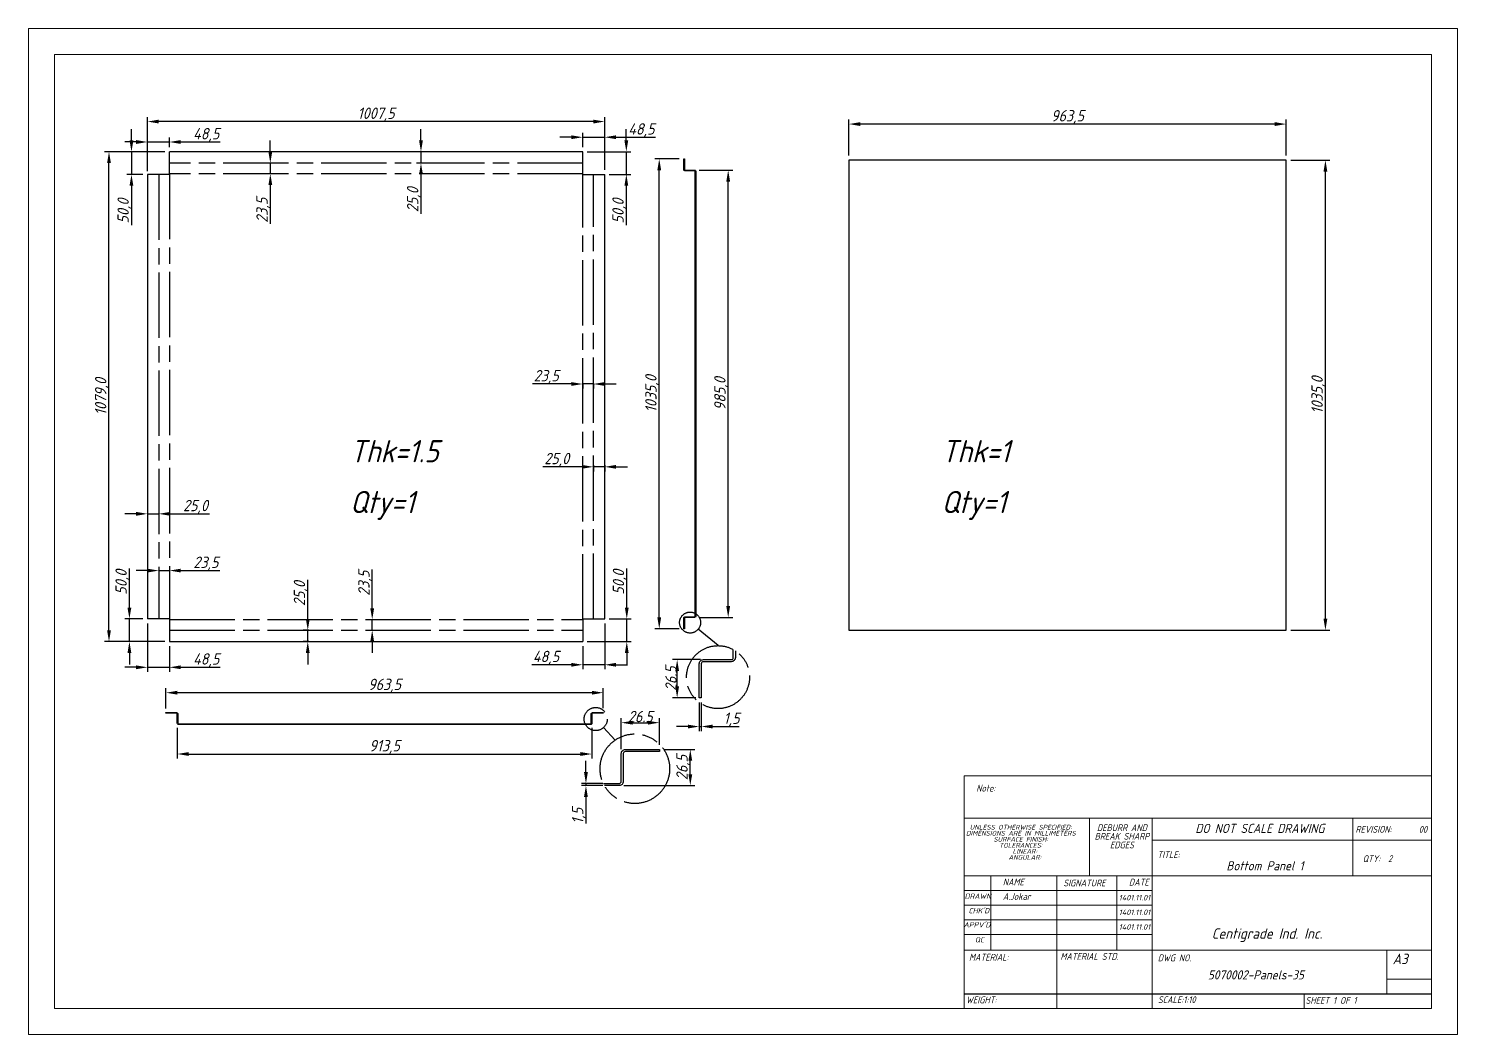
# Model space of a CAD drawing. Header units: inches. Extents: x 18597 to 101525, y -10106 to 51.
# Drawn here: x 74786 to 77934, y -5755 to -3539 of the extents above; entities that cross this region are included whole.
import ezdxf

# ---------------------------------------------------------------- set-up
doc = ezdxf.new("R2010")
doc.units = ezdxf.units.IN
doc.header["$LTSCALE"] = 6
doc.header["$MEASUREMENT"] = 0
doc.linetypes.add('ACAD_ISO08W100', pattern=[36, 24, -3, 6, -3])
doc.linetypes.add('SLD-Solid', pattern=[0])
doc.styles.add('GENISO', font='geniso.shx', dxfattribs={"oblique": 15})
doc.dimstyles.new('Scale', dxfattribs={"dimscale": 10, "dimtxt": 2.5, "dimasz": 2.5, "dimexe": 1, "dimexo": 1, "dimgap": 0.1, "dimtad": 1, "dimdec": 1, "dimzin": 0, "dimtxsty": 'GENISO', "dimcen": 2.5, "dimclrd": 1, "dimclre": 1, "dimclrt": 256, "dimadec": 0, "dimazin": 0, "dimtfac": 1, "dimtdec": 1, "dimtmove": 0, "dimatfit": 3, "dimfxl": 1, "dimtzin": 0, "dimlwd": -1, "dimlwe": -1, "dimarcsym": 0})
doc.dimstyles.new('Scale 3', dxfattribs={"dimscale": 10, "dimtxt": 2.5, "dimasz": 2.5, "dimexe": 1, "dimexo": 1, "dimgap": 0.1, "dimtad": 1, "dimdec": 1, "dimlfac": 0.333333, "dimzin": 0, "dimtxsty": 'GENISO', "dimcen": 2.5, "dimclrd": 1, "dimclre": 1, "dimclrt": 256, "dimadec": 0, "dimazin": 0, "dimtfac": 1, "dimtdec": 1, "dimtmove": 0, "dimatfit": 3, "dimfxl": 1, "dimtzin": 0, "dimlwd": -1, "dimlwe": -1, "dimarcsym": 0})

# ---------------------------------------------------------------- blocks, each defined once
blk = doc.blocks.new('*D639')
at = {"color": 1, "transparency": 16777216}
for p, q in [((75086.3, -3810.5), (74953, -3810.5)), ((74963, -4864.5), (74963, -3835.5)), ((75086.3, -4889.5), (74953, -4889.5))]:
    blk.add_line(p, q, dxfattribs=at)
for points in [[(74958.8, -3835.5), (74967.2, -3835.5), (74963, -3810.5)], [(74958.8, -4864.5), (74967.2, -4864.5), (74963, -4889.5)]]:
    blk.add_solid(points, dxfattribs=at)
at = {"layer": 'Defpoints', "color": 0, "transparency": 16777216}
for p in [(74963, -3810.5), (75096.3, -3810.5), (75096.3, -4889.5)]:
    blk.add_point(p, dxfattribs=at)
at = {"transparency": 16777216, "insert": (74947.6, -4350), "char_height": 25, "attachment_point": 5, "rotation": 90, "style": 'GENISO'}
blk.add_mtext('1079,0', dxfattribs=at)
blk = doc.blocks.new('*D640')
at = {"color": 1, "transparency": 16777216}
for p, q in [((75047.8, -3850.5), (75047.8, -3734)), ((76030.3, -3744), (75072.8, -3744)), ((76055.3, -3850.5), (76055.3, -3734))]:
    blk.add_line(p, q, dxfattribs=at)
for points in [[(75072.8, -3739.8), (75072.8, -3748.2), (75047.8, -3744)], [(76030.3, -3739.8), (76030.3, -3748.2), (76055.3, -3744)]]:
    blk.add_solid(points, dxfattribs=at)
at = {"layer": 'Defpoints', "color": 0, "transparency": 16777216}
for p in [(75047.8, -3744), (75047.8, -3860.5), (76055.3, -3860.5)]:
    blk.add_point(p, dxfattribs=at)
at = {"transparency": 16777216, "insert": (75551.6, -3728.6), "char_height": 25, "attachment_point": 5, "style": 'GENISO'}
blk.add_mtext('1007,5', dxfattribs=at)
blk = doc.blocks.new('*D641')
at = {"color": 1, "transparency": 16777216}
for p, q in [((75981.8, -4322), (75896.3, -4322)), ((76006.8, -4321.5), (76006.8, -4332)), ((76030.3, -4322), (76006.8, -4322)), ((76030.3, -4321.5), (76030.3, -4332)), ((76055.3, -4322), (76080.3, -4322))]:
    blk.add_line(p, q, dxfattribs=at)
for points in [[(75981.8, -4317.8), (75981.8, -4326.2), (76006.8, -4322)], [(76055.3, -4317.8), (76055.3, -4326.2), (76030.3, -4322)]]:
    blk.add_solid(points, dxfattribs=at)
at = {"layer": 'Defpoints', "color": 0, "transparency": 16777216}
for p in [(76006.8, -4311.5), (76030.3, -4311.5), (76006.8, -4322)]:
    blk.add_point(p, dxfattribs=at)
at = {"transparency": 16777216, "insert": (75926.6, -4306.6), "char_height": 25, "attachment_point": 5, "style": 'GENISO'}
blk.add_mtext('23,5', dxfattribs=at)
blk = doc.blocks.new('*D642')
at = {"color": 1, "transparency": 16777216}
for p, q in [((76030.3, -4500.5), (76030.3, -4514.5)), ((76055.3, -4500.5), (76055.3, -4514.5)), ((76005.3, -4504.5), (75918.9, -4504.5)), ((76055.3, -4504.5), (76030.3, -4504.5)), ((76080.3, -4504.5), (76105.3, -4504.5))]:
    blk.add_line(p, q, dxfattribs=at)
for points in [[(76005.3, -4500.3), (76005.3, -4508.7), (76030.3, -4504.5)], [(76080.3, -4500.3), (76080.3, -4508.7), (76055.3, -4504.5)]]:
    blk.add_solid(points, dxfattribs=at)
at = {"layer": 'Defpoints', "color": 0, "transparency": 16777216}
for p in [(76030.3, -4490.5), (76055.3, -4490.5), (76030.3, -4504.5)]:
    blk.add_point(p, dxfattribs=at)
at = {"transparency": 16777216, "insert": (75949.6, -4489.1), "char_height": 25, "attachment_point": 5, "style": 'GENISO'}
blk.add_mtext('25,0', dxfattribs=at)
blk = doc.blocks.new('*D643')
at = {"color": 1, "transparency": 16777216}
for p, q in [((75543, -4816), (75543, -4730.5)), ((75543, -4864.5), (75543, -4841)), ((75544, -4841), (75553, -4841)), ((75544, -4864.5), (75553, -4864.5)), ((75543, -4889.5), (75543, -4914.5))]:
    blk.add_line(p, q, dxfattribs=at)
for points in [[(75538.8, -4816), (75547.2, -4816), (75543, -4841)], [(75538.8, -4889.5), (75547.2, -4889.5), (75543, -4864.5)]]:
    blk.add_solid(points, dxfattribs=at)
at = {"layer": 'Defpoints', "color": 0, "transparency": 16777216}
for p in [(75534, -4841), (75543, -4841), (75534, -4864.5)]:
    blk.add_point(p, dxfattribs=at)
at = {"transparency": 16777216, "insert": (75527.6, -4760.8), "char_height": 25, "attachment_point": 5, "rotation": 90, "style": 'GENISO'}
blk.add_mtext('23,5', dxfattribs=at)
blk = doc.blocks.new('*D644')
at = {"color": 1, "transparency": 16777216}
for p, q in [((75401, -4839.5), (75401, -4753.1)), ((75403.5, -4864.5), (75391, -4864.5)), ((75401, -4889.5), (75401, -4864.5)), ((75403.5, -4889.5), (75391, -4889.5)), ((75401, -4914.5), (75401, -4939.5))]:
    blk.add_line(p, q, dxfattribs=at)
for points in [[(75396.8, -4839.5), (75405.2, -4839.5), (75401, -4864.5)], [(75396.8, -4914.5), (75405.2, -4914.5), (75401, -4889.5)]]:
    blk.add_solid(points, dxfattribs=at)
at = {"layer": 'Defpoints', "color": 0, "transparency": 16777216}
for p in [(75401, -4864.5), (75413.5, -4864.5), (75413.5, -4889.5)]:
    blk.add_point(p, dxfattribs=at)
at = {"transparency": 16777216, "insert": (75385.6, -4783.8), "char_height": 25, "attachment_point": 5, "rotation": 90, "style": 'GENISO'}
blk.add_mtext('25,0', dxfattribs=at)
blk = doc.blocks.new('*D645')
at = {"color": 1, "transparency": 16777216}
for p, q in [((75047.8, -4733), (75022.8, -4733)), ((75072.8, -4733), (75096.3, -4733)), ((75072.8, -4733.5), (75072.8, -4743)), ((75096.3, -4733.5), (75096.3, -4743)), ((75121.3, -4733), (75206.9, -4733))]:
    blk.add_line(p, q, dxfattribs=at)
for points in [[(75047.8, -4728.8), (75047.8, -4737.2), (75072.8, -4733)], [(75121.3, -4728.8), (75121.3, -4737.2), (75096.3, -4733)]]:
    blk.add_solid(points, dxfattribs=at)
at = {"layer": 'Defpoints', "color": 0, "transparency": 16777216}
for p in [(75072.8, -4723.5), (75096.3, -4723.5), (75096.3, -4733)]:
    blk.add_point(p, dxfattribs=at)
at = {"transparency": 16777216, "insert": (75176.6, -4717.6), "char_height": 25, "attachment_point": 5, "style": 'GENISO'}
blk.add_mtext('23,5', dxfattribs=at)
blk = doc.blocks.new('*D646')
at = {"color": 1, "transparency": 16777216}
for p, q in [((75022.8, -4608), (74997.8, -4608)), ((75047.8, -4608), (75072.8, -4608)), ((75047.8, -4609.5), (75047.8, -4618)), ((75072.8, -4609.5), (75072.8, -4618)), ((75097.8, -4608), (75184.3, -4608))]:
    blk.add_line(p, q, dxfattribs=at)
for points in [[(75022.8, -4603.8), (75022.8, -4612.2), (75047.8, -4608)], [(75097.8, -4603.8), (75097.8, -4612.2), (75072.8, -4608)]]:
    blk.add_solid(points, dxfattribs=at)
at = {"layer": 'Defpoints', "color": 0, "transparency": 16777216}
for p in [(75047.8, -4599.5), (75072.8, -4599.5), (75072.8, -4608)]:
    blk.add_point(p, dxfattribs=at)
at = {"transparency": 16777216, "insert": (75153.6, -4592.6), "char_height": 25, "attachment_point": 5, "style": 'GENISO'}
blk.add_mtext('25,0', dxfattribs=at)
blk = doc.blocks.new('*D647')
at = {"color": 1, "transparency": 16777216}
for p, q in [((75318.5, -3810.5), (75318.5, -3785.5)), ((75324.5, -3835.5), (75308.5, -3835.5)), ((75318.5, -3835.5), (75318.5, -3859)), ((75324.5, -3859), (75308.5, -3859)), ((75318.5, -3884), (75318.5, -3969.6))]:
    blk.add_line(p, q, dxfattribs=at)
for points in [[(75314.3, -3810.5), (75322.7, -3810.5), (75318.5, -3835.5)], [(75314.3, -3884), (75322.7, -3884), (75318.5, -3859)]]:
    blk.add_solid(points, dxfattribs=at)
at = {"layer": 'Defpoints', "color": 0, "transparency": 16777216}
for p in [(75334.5, -3835.5), (75318.5, -3859), (75334.5, -3859)]:
    blk.add_point(p, dxfattribs=at)
at = {"transparency": 16777216, "insert": (75303.1, -3939.3), "char_height": 25, "attachment_point": 5, "rotation": 90, "style": 'GENISO'}
blk.add_mtext('23,5', dxfattribs=at)
blk = doc.blocks.new('*D648')
at = {"color": 1, "transparency": 16777216}
for p, q in [((75650.5, -3785.5), (75650.5, -3760.5)), ((75654, -3810.5), (75640.5, -3810.5)), ((75654, -3835.5), (75640.5, -3835.5)), ((75650.5, -3810.5), (75650.5, -3835.5)), ((75650.5, -3860.5), (75650.5, -3947))]:
    blk.add_line(p, q, dxfattribs=at)
for points in [[(75646.3, -3785.5), (75654.7, -3785.5), (75650.5, -3810.5)], [(75646.3, -3860.5), (75654.7, -3860.5), (75650.5, -3835.5)]]:
    blk.add_solid(points, dxfattribs=at)
at = {"layer": 'Defpoints', "color": 0, "transparency": 16777216}
for p in [(75650.5, -3835.5), (75664, -3810.5), (75664, -3835.5)]:
    blk.add_point(p, dxfattribs=at)
at = {"transparency": 16777216, "insert": (75635.1, -3916.3), "char_height": 25, "attachment_point": 5, "rotation": 90, "style": 'GENISO'}
blk.add_mtext('25,0', dxfattribs=at)
blk = doc.blocks.new('*D649')
at = {"color": 1, "transparency": 16777216}
for p, q in [((76006.8, -3800.5), (76006.8, -3768.5)), ((76055.3, -3850.5), (76055.3, -3768.5)), ((75981.8, -3778.5), (75956.8, -3778.5)), ((76006.8, -3778.5), (76055.3, -3778.5)), ((76080.3, -3778.5), (76167, -3778.5))]:
    blk.add_line(p, q, dxfattribs=at)
for points in [[(75981.8, -3774.3), (75981.8, -3782.7), (76006.8, -3778.5)], [(76080.3, -3774.3), (76080.3, -3782.7), (76055.3, -3778.5)]]:
    blk.add_solid(points, dxfattribs=at)
at = {"layer": 'Defpoints', "color": 0, "transparency": 16777216}
for p in [(76055.3, -3778.5), (76006.8, -3810.5), (76055.3, -3860.5)]:
    blk.add_point(p, dxfattribs=at)
at = {"transparency": 16777216, "insert": (76136.2, -3763.1), "char_height": 25, "attachment_point": 5, "style": 'GENISO'}
blk.add_mtext('48,5', dxfattribs=at)
blk = doc.blocks.new('*D650')
at = {"color": 1, "transparency": 16777216}
for p, q in [((76103, -3785.5), (76103, -3760.5)), ((76016.8, -3810.5), (76113, -3810.5)), ((76103, -3810.5), (76103, -3860.5)), ((76065.3, -3860.5), (76113, -3860.5)), ((76103, -3885.5), (76103, -3972))]:
    blk.add_line(p, q, dxfattribs=at)
for points in [[(76098.8, -3785.5), (76107.2, -3785.5), (76103, -3810.5)], [(76098.8, -3885.5), (76107.2, -3885.5), (76103, -3860.5)]]:
    blk.add_solid(points, dxfattribs=at)
at = {"layer": 'Defpoints', "color": 0, "transparency": 16777216}
for p in [(76006.8, -3810.5), (76055.3, -3860.5), (76103, -3860.5)]:
    blk.add_point(p, dxfattribs=at)
at = {"transparency": 16777216, "insert": (76087.6, -3941.3), "char_height": 25, "attachment_point": 5, "rotation": 90, "style": 'GENISO'}
blk.add_mtext('50,0', dxfattribs=at)
blk = doc.blocks.new('*D651')
at = {"color": 1, "transparency": 16777216}
for p, q in [((76055.3, -4849.5), (76055.3, -4950.5)), ((76006.8, -4899.5), (76006.8, -4950.5)), ((75981.8, -4940.5), (75895.1, -4940.5)), ((76055.3, -4940.5), (76006.8, -4940.5)), ((76080.3, -4940.5), (76105.3, -4940.5))]:
    blk.add_line(p, q, dxfattribs=at)
for points in [[(75981.8, -4936.3), (75981.8, -4944.7), (76006.8, -4940.5)], [(76080.3, -4936.3), (76080.3, -4944.7), (76055.3, -4940.5)]]:
    blk.add_solid(points, dxfattribs=at)
at = {"layer": 'Defpoints', "color": 0, "transparency": 16777216}
for p in [(76055.3, -4839.5), (76006.8, -4889.5), (76006.8, -4940.5)]:
    blk.add_point(p, dxfattribs=at)
at = {"transparency": 16777216, "insert": (75926, -4925.1), "char_height": 25, "attachment_point": 5, "style": 'GENISO'}
blk.add_mtext('48,5', dxfattribs=at)
blk = doc.blocks.new('*D652')
at = {"color": 1, "transparency": 16777216}
for p, q in [((76104, -4814.5), (76104, -4728.1)), ((76065.3, -4839.5), (76114, -4839.5)), ((76104, -4889.5), (76104, -4839.5)), ((76016.8, -4889.5), (76114, -4889.5)), ((76104, -4914.5), (76104, -4939.5))]:
    blk.add_line(p, q, dxfattribs=at)
for points in [[(76099.8, -4814.5), (76108.2, -4814.5), (76104, -4839.5)], [(76099.8, -4914.5), (76108.2, -4914.5), (76104, -4889.5)]]:
    blk.add_solid(points, dxfattribs=at)
at = {"layer": 'Defpoints', "color": 0, "transparency": 16777216}
for p in [(76055.3, -4839.5), (76104, -4839.5), (76006.8, -4889.5)]:
    blk.add_point(p, dxfattribs=at)
at = {"transparency": 16777216, "insert": (76088.6, -4758.8), "char_height": 25, "attachment_point": 5, "rotation": 90, "style": 'GENISO'}
blk.add_mtext('50,0', dxfattribs=at)
blk = doc.blocks.new('*D653')
at = {"color": 1, "transparency": 16777216}
for p, q in [((75008, -4814.5), (75008, -4728.1)), ((75037.8, -4839.5), (74998, -4839.5)), ((75008, -4889.5), (75008, -4839.5)), ((75086.3, -4889.5), (74998, -4889.5)), ((75008, -4914.5), (75008, -4939.5))]:
    blk.add_line(p, q, dxfattribs=at)
for points in [[(75003.8, -4814.5), (75012.2, -4814.5), (75008, -4839.5)], [(75003.8, -4914.5), (75012.2, -4914.5), (75008, -4889.5)]]:
    blk.add_solid(points, dxfattribs=at)
at = {"layer": 'Defpoints', "color": 0, "transparency": 16777216}
for p in [(75008, -4839.5), (75047.8, -4839.5), (75096.3, -4889.5)]:
    blk.add_point(p, dxfattribs=at)
at = {"transparency": 16777216, "insert": (74992.6, -4758.8), "char_height": 25, "attachment_point": 5, "rotation": 90, "style": 'GENISO'}
blk.add_mtext('50,0', dxfattribs=at)
blk = doc.blocks.new('*D654')
at = {"color": 1, "transparency": 16777216}
for p, q in [((75047.8, -4849.5), (75047.8, -4956)), ((75096.3, -4899.5), (75096.3, -4956)), ((75022.8, -4946), (74997.8, -4946)), ((75047.8, -4946), (75096.3, -4946)), ((75121.3, -4946), (75208, -4946))]:
    blk.add_line(p, q, dxfattribs=at)
for points in [[(75022.8, -4941.8), (75022.8, -4950.2), (75047.8, -4946)], [(75121.3, -4941.8), (75121.3, -4950.2), (75096.3, -4946)]]:
    blk.add_solid(points, dxfattribs=at)
at = {"layer": 'Defpoints', "color": 0, "transparency": 16777216}
for p in [(75047.8, -4839.5), (75096.3, -4889.5), (75096.3, -4946)]:
    blk.add_point(p, dxfattribs=at)
at = {"transparency": 16777216, "insert": (75177.2, -4930.6), "char_height": 25, "attachment_point": 5, "style": 'GENISO'}
blk.add_mtext('48,5', dxfattribs=at)
blk = doc.blocks.new('*D655')
at = {"color": 1, "transparency": 16777216}
for p, q in [((75012.5, -3785.5), (75012.5, -3760.5)), ((75086.3, -3810.5), (75002.5, -3810.5)), ((75012.5, -3810.5), (75012.5, -3860.5)), ((75037.8, -3860.5), (75002.5, -3860.5)), ((75012.5, -3885.5), (75012.5, -3972))]:
    blk.add_line(p, q, dxfattribs=at)
for points in [[(75008.3, -3785.5), (75016.7, -3785.5), (75012.5, -3810.5)], [(75008.3, -3885.5), (75016.7, -3885.5), (75012.5, -3860.5)]]:
    blk.add_solid(points, dxfattribs=at)
at = {"layer": 'Defpoints', "color": 0, "transparency": 16777216}
for p in [(75096.3, -3810.5), (75012.5, -3860.5), (75047.8, -3860.5)]:
    blk.add_point(p, dxfattribs=at)
at = {"transparency": 16777216, "insert": (74997.1, -3941.3), "char_height": 25, "attachment_point": 5, "rotation": 90, "style": 'GENISO'}
blk.add_mtext('50,0', dxfattribs=at)
blk = doc.blocks.new('*D656')
at = {"color": 1, "transparency": 16777216}
for p, q in [((75022.8, -3789), (74997.8, -3789)), ((75047.8, -3853), (75047.8, -3779)), ((75047.8, -3789), (75096.3, -3789)), ((75096.3, -3800.5), (75096.3, -3779)), ((75121.3, -3789), (75208, -3789))]:
    blk.add_line(p, q, dxfattribs=at)
for points in [[(75022.8, -3784.8), (75022.8, -3793.2), (75047.8, -3789)], [(75121.3, -3784.8), (75121.3, -3793.2), (75096.3, -3789)]]:
    blk.add_solid(points, dxfattribs=at)
at = {"layer": 'Defpoints', "color": 0, "transparency": 16777216}
for p in [(75096.3, -3789), (75096.3, -3810.5), (75047.8, -3863)]:
    blk.add_point(p, dxfattribs=at)
at = {"transparency": 16777216, "insert": (75177.2, -3773.6), "char_height": 25, "attachment_point": 5, "style": 'GENISO'}
blk.add_mtext('48,5', dxfattribs=at)
blk = doc.blocks.new('*D657')
at = {"color": 1, "transparency": 16777216}
for p, q in [((75113.5, -5079.1), (75113.5, -5147)), ((76027, -5079.1), (76027, -5147)), ((75138.5, -5137), (76002, -5137))]:
    blk.add_line(p, q, dxfattribs=at)
for points in [[(75138.5, -5132.8), (75138.5, -5141.2), (75113.5, -5137)], [(76002, -5132.8), (76002, -5141.2), (76027, -5137)]]:
    blk.add_solid(points, dxfattribs=at)
at = {"layer": 'Defpoints', "color": 0, "transparency": 16777216}
for p in [(75113.5, -5069.1), (76027, -5069.1), (76027, -5137)]:
    blk.add_point(p, dxfattribs=at)
at = {"transparency": 16777216, "insert": (75570.3, -5121.6), "char_height": 25, "attachment_point": 5, "style": 'GENISO'}
blk.add_mtext('913,5', dxfattribs=at)
blk = doc.blocks.new('*D658')
at = {"color": 1, "transparency": 16777216}
for p, q in [((76263.2, -3851.2), (76337.5, -3851.2)), ((76327.5, -4811.2), (76327.5, -3876.2)), ((76263.2, -4836.2), (76337.5, -4836.2))]:
    blk.add_line(p, q, dxfattribs=at)
for points in [[(76323.3, -3876.2), (76331.7, -3876.2), (76327.5, -3851.2)], [(76323.3, -4811.2), (76331.7, -4811.2), (76327.5, -4836.2)]]:
    blk.add_solid(points, dxfattribs=at)
at = {"layer": 'Defpoints', "color": 0, "transparency": 16777216}
for p in [(76253.2, -3851.2), (76327.5, -3851.2), (76253.2, -4836.2)]:
    blk.add_point(p, dxfattribs=at)
at = {"transparency": 16777216, "insert": (76312.1, -4343.7), "char_height": 25, "attachment_point": 5, "rotation": 90, "style": 'GENISO'}
blk.add_mtext('985,0', dxfattribs=at)
blk = doc.blocks.new('*D659')
at = {"color": 1, "transparency": 16777216}
for p, q in [((76219.7, -3826.2), (76165.5, -3826.2)), ((76175.5, -4836.2), (76175.5, -3851.2)), ((76219.7, -4861.2), (76165.5, -4861.2))]:
    blk.add_line(p, q, dxfattribs=at)
for points in [[(76171.3, -3851.2), (76179.7, -3851.2), (76175.5, -3826.2)], [(76171.3, -4836.2), (76179.7, -4836.2), (76175.5, -4861.2)]]:
    blk.add_solid(points, dxfattribs=at)
at = {"layer": 'Defpoints', "color": 0, "transparency": 16777216}
for p in [(76175.5, -3826.2), (76229.7, -3826.2), (76229.7, -4861.2)]:
    blk.add_point(p, dxfattribs=at)
at = {"transparency": 16777216, "insert": (76160.1, -4343.7), "char_height": 25, "attachment_point": 5, "rotation": 90, "style": 'GENISO'}
blk.add_mtext('1035,0', dxfattribs=at)
blk = doc.blocks.new('*D660')
at = {"color": 1, "transparency": 16777216}
for p, q in [((75088.5, -5036.6), (75088.5, -4992)), ((76027, -5002), (75113.5, -5002)), ((76052, -5035.9), (76052, -4992))]:
    blk.add_line(p, q, dxfattribs=at)
for points in [[(75113.5, -4997.8), (75113.5, -5006.2), (75088.5, -5002)], [(76027, -4997.8), (76027, -5006.2), (76052, -5002)]]:
    blk.add_solid(points, dxfattribs=at)
at = {"layer": 'Defpoints', "color": 0, "transparency": 16777216}
for p in [(75088.5, -5002), (75088.5, -5046.6), (76052, -5045.9)]:
    blk.add_point(p, dxfattribs=at)
at = {"transparency": 16777216, "insert": (75570.3, -4986.6), "char_height": 25, "attachment_point": 5, "style": 'GENISO'}
blk.add_mtext('963,5', dxfattribs=at)
blk = doc.blocks.new('*D661')
at = {"color": 1, "transparency": 16777216}
for p, q in [((76185.8, -5127), (76254, -5127)), ((76244, -5181.5), (76244, -5152)), ((76097.3, -5206.5), (76254, -5206.5))]:
    blk.add_line(p, q, dxfattribs=at)
for points in [[(76239.8, -5152), (76248.2, -5152), (76244, -5127)], [(76239.8, -5181.5), (76248.2, -5181.5), (76244, -5206.5)]]:
    blk.add_solid(points, dxfattribs=at)
at = {"layer": 'Defpoints', "color": 0, "transparency": 16777216}
for p in [(76175.8, -5127), (76244, -5127), (76087.3, -5206.5)]:
    blk.add_point(p, dxfattribs=at)
at = {"transparency": 16777216, "insert": (76228.6, -5166.8), "char_height": 25, "attachment_point": 5, "rotation": 90, "style": 'GENISO'}
blk.add_mtext('26,5', dxfattribs=at)
blk = doc.blocks.new('*D662')
at = {"color": 1, "transparency": 16777216}
for p, q in [((76091.8, -5126), (76091.8, -5058)), ((76116.8, -5068), (76150.8, -5068)), ((76175.8, -5117), (76175.8, -5058))]:
    blk.add_line(p, q, dxfattribs=at)
for points in [[(76116.8, -5063.8), (76116.8, -5072.2), (76091.8, -5068)], [(76150.8, -5063.8), (76150.8, -5072.2), (76175.8, -5068)]]:
    blk.add_solid(points, dxfattribs=at)
at = {"layer": 'Defpoints', "color": 0, "transparency": 16777216}
for p in [(76175.8, -5068), (76175.8, -5127), (76091.8, -5136)]:
    blk.add_point(p, dxfattribs=at)
at = {"transparency": 16777216, "insert": (76133.8, -5054.5), "char_height": 25, "attachment_point": 5, "style": 'GENISO'}
blk.add_mtext('26.5', dxfattribs=at)
blk = doc.blocks.new('*D663')
at = {"color": 1, "transparency": 16777216}
for p, q in [((76266.5, -4929.2), (76205, -4929.2)), ((76215, -4988.2), (76215, -4954.2)), ((76256, -5013.2), (76205, -5013.2))]:
    blk.add_line(p, q, dxfattribs=at)
for points in [[(76210.8, -4954.2), (76219.2, -4954.2), (76215, -4929.2)], [(76210.8, -4988.2), (76219.2, -4988.2), (76215, -5013.2)]]:
    blk.add_solid(points, dxfattribs=at)
at = {"layer": 'Defpoints', "color": 0, "transparency": 16777216}
for p in [(76215, -4929.2), (76276.5, -4929.2), (76266, -5013.2)]:
    blk.add_point(p, dxfattribs=at)
at = {"transparency": 16777216, "insert": (76201.5, -4971.2), "char_height": 25, "attachment_point": 5, "rotation": 90, "style": 'GENISO'}
blk.add_mtext('26.5', dxfattribs=at)
blk = doc.blocks.new('*D664')
at = {"color": 1, "transparency": 16777216}
for p, q in [((76263.7, -5023.2), (76263.7, -5086.5)), ((76268.2, -5023.2), (76268.2, -5086.5)), ((76238.7, -5076.5), (76213.7, -5076.5)), ((76263.7, -5076.5), (76268.2, -5076.5)), ((76293.2, -5076.5), (76351.6, -5076.5))]:
    blk.add_line(p, q, dxfattribs=at)
for points in [[(76238.7, -5072.3), (76238.7, -5080.7), (76263.7, -5076.5)], [(76293.2, -5072.3), (76293.2, -5080.7), (76268.2, -5076.5)]]:
    blk.add_solid(points, dxfattribs=at)
at = {"layer": 'Defpoints', "color": 0, "transparency": 16777216}
for p in [(76263.7, -5013.2), (76268.2, -5013.2), (76268.2, -5076.5)]:
    blk.add_point(p, dxfattribs=at)
at = {"transparency": 16777216, "insert": (76334.9, -5061.1), "char_height": 25, "attachment_point": 5, "style": 'GENISO'}
blk.add_mtext('1,5', dxfattribs=at)
blk = doc.blocks.new('*D665')
at = {"color": 1, "transparency": 16777216}
for p, q in [((76014, -5177), (76014, -5152)), ((76051, -5202), (76004, -5202)), ((76051, -5206.5), (76004, -5206.5)), ((76014, -5202), (76014, -5206.5)), ((76014, -5231.5), (76014, -5289.9))]:
    blk.add_line(p, q, dxfattribs=at)
for points in [[(76009.8, -5177), (76018.2, -5177), (76014, -5202)], [(76009.8, -5231.5), (76018.2, -5231.5), (76014, -5206.5)]]:
    blk.add_solid(points, dxfattribs=at)
at = {"layer": 'Defpoints', "color": 0, "transparency": 16777216}
for p in [(76014, -5206.5), (76061, -5202), (76061, -5206.5)]:
    blk.add_point(p, dxfattribs=at)
at = {"transparency": 16777216, "insert": (75998.6, -5273.2), "char_height": 25, "attachment_point": 5, "rotation": 90, "style": 'GENISO'}
blk.add_mtext('1,5', dxfattribs=at)
blk = doc.blocks.new('*D695')
at = {"color": 1, "transparency": 16777216}
for p, q in [((77567, -3829), (77653.5, -3829)), ((77643.5, -4839), (77643.5, -3854)), ((77567, -4864), (77653.5, -4864))]:
    blk.add_line(p, q, dxfattribs=at)
for points in [[(77639.3, -3854), (77647.7, -3854), (77643.5, -3829)], [(77639.3, -4839), (77647.7, -4839), (77643.5, -4864)]]:
    blk.add_solid(points, dxfattribs=at)
at = {"layer": 'Defpoints', "color": 0, "transparency": 16777216}
for p in [(77557, -3829), (77643.5, -3829), (77557, -4864)]:
    blk.add_point(p, dxfattribs=at)
at = {"transparency": 16777216, "insert": (77628.1, -4346.5), "char_height": 25, "attachment_point": 5, "rotation": 90, "style": 'GENISO'}
blk.add_mtext('1035,0', dxfattribs=at)
blk = doc.blocks.new('*D696')
at = {"color": 1, "transparency": 16777216}
for p, q in [((76593.5, -3819), (76593.5, -3739.5)), ((77557, -3819), (77557, -3739.5)), ((77532, -3749.5), (76618.5, -3749.5))]:
    blk.add_line(p, q, dxfattribs=at)
for points in [[(76618.5, -3745.3), (76618.5, -3753.7), (76593.5, -3749.5)], [(77532, -3745.3), (77532, -3753.7), (77557, -3749.5)]]:
    blk.add_solid(points, dxfattribs=at)
at = {"layer": 'Defpoints', "color": 0, "transparency": 16777216}
for p in [(76593.5, -3749.5), (76593.5, -3829), (77557, -3829)]:
    blk.add_point(p, dxfattribs=at)
at = {"transparency": 16777216, "insert": (77075.2, -3734.1), "char_height": 25, "attachment_point": 5, "style": 'GENISO'}
blk.add_mtext('963,5', dxfattribs=at)

msp = doc.modelspace()

# ---------------------------------------------------------------- linework, layer by layer
for p, q in [((75096.33, -3859.04), (75096.33, -3810.54)), ((76006.83, -3859.04), (76006.83, -3810.54)), ((75096.33, -3860.54), (75047.83, -3860.54)), ((76006.83, -3860.54), (76055.33, -3860.54)), ((75096.33, -4839.54), (75047.83, -4839.54)), ((75096.33, -4841.04), (75096.33, -4889.54)), ((76006.83, -4839.54), (76055.33, -4839.54)), ((76006.83, -4841.04), (76006.83, -4889.54)), ((76847.19, -5665.47), (77877.5, -5665.47))]:
    msp.add_line(p, q)
at = {"linetype": 'ACAD_ISO08W100'}
for p, q in [((76305.09, -4898.35), (76261.32, -4862.22)), ((76078.27, -5106.35), (76052.82, -5078.77))]:
    msp.add_line(p, q, dxfattribs=at)
at = {"color": 7, "linetype": 'SLD-Solid', "lineweight": 0}
for p, q in [((76847.19, -5184.85), (77877.5, -5184.85)), ((76847.19, -5184.85), (76847.19, -5278.53)), ((76847.19, -5278.53), (77877.5, -5278.53)), ((76847.19, -5278.53), (76847.19, -5695.82)), ((77123.35, -5278.53), (77123.35, -5405.61)), ((77261.44, -5278.53), (77261.44, -5697.71)), ((77703.68, -5405.61), (77703.68, -5278.53)), ((77877.5, -5326.9), (77261.44, -5326.9)), ((77877.5, -5405.61), (76847.19, -5405.61)), ((76906.36, -5405.61), (76906.36, -5568.73)), ((77051.97, -5405.61), (77051.97, -5695.82)), ((77184.04, -5405.61), (77184.04, -5568.73)), ((77261.44, -5695.82), (77261.44, -5405.61)), ((77261.44, -5437.86), (76847.19, -5437.86)), ((77261.44, -5470.1), (76847.19, -5470.1)), ((77261.44, -5502.35), (76847.19, -5502.35)), ((77261.44, -5534.59), (76847.19, -5534.59)), ((76926.09, -5568.73), (76847.19, -5568.73)), ((76926.09, -5568.73), (77877.5, -5568.73)), ((77778.87, -5665.47), (77778.87, -5568.73)), ((77877.5, -5633.22), (77778.87, -5633.22)), ((77596.78, -5697.71), (77596.78, -5665.47))]:
    msp.add_line(p, q, dxfattribs=at)
for points in [[(74785.79, -3539.21), (77934.41, -3539.21), (77934.41, -5754.62), (74785.79, -5754.62)], [(74842.7, -3596.11), (77877.5, -3596.11), (77877.5, -5697.71), (74842.7, -5697.71)]]:
    msp.add_lwpolyline(points, close=True, dxfattribs=at)
for points in [[(76006.83, -3810.54), (75096.33, -3810.54)], [(75047.83, -3860.54), (75047.83, -4839.54)], [(76055.33, -4839.54), (76055.33, -3860.54)], [(75096.33, -4889.54), (76006.83, -4889.54)]]:
    msp.add_lwpolyline(points)
at = {"linetype": 'ACAD_ISO08W100'}
for points in [[(76006.83, -3835.54), (75096.33, -3835.54)], [(75072.83, -3860.54), (75072.83, -4839.54)], [(76030.33, -4839.54), (76030.33, -3860.54)], [(75096.33, -4864.54), (76006.83, -4864.54)]]:
    msp.add_lwpolyline(points, dxfattribs=at)
for points in [[(76229.71, -4861.15), (76229.71, -4837.65, -0.4142136), (76232.71, -4834.65), (76253.21, -4834.65, 0.4142136), (76254.71, -4833.15), (76254.71, -3854.15, 0.4142136), (76253.21, -3852.65), (76232.71, -3852.65, -0.4142136), (76229.71, -3849.65), (76229.71, -3826.15), (76231.21, -3826.15), (76231.21, -3849.65, 0.4142136), (76232.71, -3851.15), (76253.21, -3851.15, -0.4142136), (76256.21, -3854.15), (76256.21, -4833.15, -0.4142136), (76253.21, -4836.15), (76232.71, -4836.15, 0.4142136), (76231.21, -4837.65), (76231.21, -4861.15)], [(75088.52, -5045.86), (75112.02, -5045.86, -0.4142136), (75115.02, -5048.86), (75115.02, -5069.36, 0.4142136), (75116.52, -5070.86), (76024.02, -5070.86, 0.4142136), (76025.52, -5069.36), (76025.52, -5048.86, -0.4142136), (76028.52, -5045.86), (76052.02, -5045.86), (76052.02, -5047.36), (76028.52, -5047.36, 0.4142136), (76027.02, -5048.86), (76027.02, -5069.36, -0.4142136), (76024.02, -5072.36), (75116.52, -5072.36, -0.4142136), (75113.52, -5069.36), (75113.52, -5048.86, 0.4142136), (75112.02, -5047.36), (75088.52, -5047.36)]]:
    msp.add_lwpolyline(points, format="xyb", close=True)
msp.add_lwpolyline([(77557, -3829), (76593.5, -3829), (76593.5, -4864), (77557, -4864)], close=True)
msp.add_lwpolyline([(76006.83, -3859.04), (75096.33, -3859.04), (75096.33, -4841.04), (76006.83, -4841.04)], close=True, dxfattribs=at)
for points in [[(76343.21, -4909.77), (76343.21, -4924.65, -0.4142136), (76334.21, -4933.65), (76272.71, -4933.65, 0.4142136), (76268.21, -4938.15), (76268.21, -5013.15), (76263.71, -5013.15), (76263.71, -4938.15, -0.4142136), (76272.71, -4929.15), (76334.21, -4929.15, 0.4142136), (76338.71, -4924.65), (76338.71, -4907.05)], [(76052.42, -5202.03), (76087.32, -5202.03, 0.4142136), (76091.82, -5197.53), (76091.82, -5136.03, -0.4142136), (76100.82, -5127.03), (76175.82, -5127.03), (76175.82, -5131.53), (76100.82, -5131.53, 0.4142136), (76096.32, -5136.03), (76096.32, -5197.53, -0.4142136), (76087.32, -5206.53), (76054.72, -5206.53)]]:
    msp.add_lwpolyline(points, format="xyb")
for centre, radius in [((76243.5, -4847.5), 23.11), ((76305.09, -4967.7), 69.34), ((76035.5, -5060), 25.54), ((76121.77, -5169.43), 76.63)]:
    msp.add_circle(centre, radius, dxfattribs=at)

# ---------------------------------------------------------------- texts
at = {"style": 'GENISO', "oblique": 15}
for s, p in [('Thk=1.5', (75494, -4494.5)), ('Thk=1', (76797.5, -4494.5)), ('Qty=1', (75494, -4606.5)), ('Qty=1', (76797.5, -4606.5))]:
    msp.add_text(s, height=49, dxfattribs=at).set_placement(p)
at = {"attachment_point": 5, "style": 'GENISO'}
for s, insert, char_height in [('Note:', (76895.19, -5212.27), 14.959), ('DIMENSIONS ARE IN MILLIMETERS', (76972.29, -5311.49), 10.4711), ('UNLESS OTHERWISE SPECIFIED:', (76972.29, -5298.22), 10.4711), ('SURFACE FINISH:', (76972.29, -5324.77), 10.4711), ('BREAK SHARP', (77195.1, -5318.32), 14.9587), ('DEBURR AND', (77195.1, -5299.36), 14.959), ('DO NOT SCALE DRAWING', (77499, -5300.93), 20.1367), ('REVISION:       00', (77788.7, -5303.06), 14.9587), ('TOLERANCES:', (76972.29, -5338.05), 10.4711), ('LINEAR:', (76981.25, -5351.33), 10.471), ('EDGES', (77195.1, -5337.29), 14.959), ('TITLE:', (77297.76, -5358.72), 14.959), ('ANGULAR:', (76981.25, -5364.6), 10.471), ('Bottom Panel 1', (77510.32, -5383.23), 20.1367), ('QTY:  2', (77758.18, -5367.54), 14.959), ('NAME', (76955.85, -5418.88), 14.959), ('SIGNATURE', (77112.46, -5421.02), 14.959), ('DATE', (77232.42, -5419.35), 14.959), ('DRAWN', (76877.59, -5450.11), 11.507), ('A.Jokar', (76963.17, -5450.89), 14.959), ("CHK'D", (76879.84, -5482.15), 11.507), ('1401.11.01', (77222.75, -5453.43), 11.967), ("APPV'D", (76875.76, -5513.23), 11.507), ('1401.11.01', (77222.75, -5485.67), 11.967), ('QC', (76881.24, -5546.23), 11.507), ('1401.11.01', (77222.75, -5517.92), 11.967), ('Centigrade Ind. Inc.', (77514.74, -5535.96), 23.0133), ('MATERIAL:', (76901.74, -5584.6), 14.959), ('MATERIAL STD.', (77123.48, -5582.91), 14.9587), ('DWG NO.', (77310.93, -5586.04), 14.959), ('A3', (77808.24, -5588.41), 23.013), ('5070002-Panels-35', (77490.22, -5623.5), 20.1367), ('WEIGHT:', (76885.29, -5678.55), 14.959), ('SCALE:1:10', (77315.9, -5678.2), 14.959), ('SHEET 1 OF 1', (77655.82, -5679.79), 14.9587)]:
    msp.add_mtext(s, dxfattribs=dict(at, insert=insert, char_height=char_height))

# ---------------------------------------------------------------- dimensions: what is measured, and where the dimension line sits
for base, p1, p2, dimstyle, picture, middle in [((75047.83, -3744), (76055.33, -3860.54), (75047.83, -3860.54), 'Scale', '*D640', (75551.58, -3728.62)), ((76055.33, -3778.5), (76006.83, -3810.54), (76055.33, -3860.54), 'Scale', '*D649', (76136.17, -3763.12)), ((76593.5, -3749.5), (77557, -3829), (76593.5, -3829), 'Scale', '*D696', (77075.25, -3734.13)), ((75096.33, -3789), (75047.83, -3863), (75096.33, -3810.54), 'Scale', '*D656', (75177.17, -3773.62)), ((76006.83, -4322), (76030.33, -4311.5), (76006.83, -4311.5), 'Scale', '*D641', (75926.56, -4306.62)), ((76030.33, -4504.5), (76055.33, -4490.5), (76030.33, -4490.5), 'Scale', '*D642', (75949.59, -4489.12)), ((75072.83, -4608), (75047.83, -4599.5), (75072.83, -4599.5), 'Scale', '*D646', (75153.56, -4592.62)), ((75096.33, -4733), (75072.83, -4723.5), (75096.33, -4723.5), 'Scale', '*D645', (75176.59, -4717.62)), ((75096.33, -4946), (75047.83, -4839.54), (75096.33, -4889.54), 'Scale', '*D654', (75177.17, -4930.62)), ((76006.83, -4940.5), (76055.33, -4839.54), (76006.83, -4889.54), 'Scale', '*D651', (75925.98, -4925.12)), ((75088.52, -5002), (76052.02, -5045.86), (75088.52, -5046.61), 'Scale', '*D660', (75570.27, -4986.63)), ((76268.21, -5076.5), (76263.71, -5013.15), (76268.21, -5013.15), 'Scale 3', '*D664', (76334.88, -5061.12)), ((76027.02, -5137), (75113.52, -5069.08), (76027.02, -5069.08), 'Scale', '*D657', (75570.27, -5121.63))]:
    dim = msp.add_linear_dim(base=base, p1=p1, p2=p2, dimstyle=dimstyle)
    dim.commit()
    dim.dimension.update_dxf_attribs({"geometry": picture, "text_midpoint": middle})
for base, p1, p2, dimstyle, picture, middle in [((75012.5, -3860.54), (75096.33, -3810.54), (75047.83, -3860.54), 'Scale', '*D655', (74997.13, -3941.27)), ((75650.5, -3835.54), (75664, -3810.54), (75664, -3835.54), 'Scale', '*D648', (75635.12, -3916.27)), ((76103, -3860.54), (76006.83, -3810.54), (76055.33, -3860.54), 'Scale', '*D650', (76087.63, -3941.27)), ((75318.5, -3859.04), (75334.5, -3835.54), (75334.5, -3859.04), 'Scale', '*D647', (75303.12, -3939.3)), ((74963, -3810.54), (75096.33, -4889.54), (75096.33, -3810.54), 'Scale', '*D639', (74947.63, -4350.04)), ((76175.5, -3826.15), (76229.71, -4861.15), (76229.71, -3826.15), 'Scale', '*D659', (76160.13, -4343.65)), ((77643.5, -3829), (77557, -4864), (77557, -3829), 'Scale', '*D695', (77628.13, -4346.5)), ((76327.5, -3851.15), (76253.21, -4836.15), (76253.21, -3851.15), 'Scale', '*D658', (76312.13, -4343.65)), ((75008, -4839.54), (75096.33, -4889.54), (75047.83, -4839.54), 'Scale', '*D653', (74992.63, -4758.8)), ((75401, -4864.54), (75413.5, -4889.54), (75413.5, -4864.54), 'Scale', '*D644', (75385.62, -4783.8)), ((75543, -4841.04), (75534, -4864.54), (75534, -4841.04), 'Scale', '*D643', (75527.62, -4760.77)), ((76104, -4839.54), (76006.83, -4889.54), (76055.33, -4839.54), 'Scale', '*D652', (76088.63, -4758.8)), ((76244, -5127.03), (76087.32, -5206.53), (76175.82, -5127.03), 'Scale 3', '*D661', (76228.62, -5166.78)), ((76014, -5206.53), (76061, -5202.03), (76061, -5206.53), 'Scale 3', '*D665', (75998.62, -5273.2))]:
    dim = msp.add_linear_dim(base=base, p1=p1, p2=p2, angle=90, dimstyle=dimstyle)
    dim.commit()
    dim.dimension.update_dxf_attribs({"geometry": picture, "text_midpoint": middle})
dim = msp.add_linear_dim(base=(76215, -4929.15), p1=(76265.96, -5013.15), p2=(76276.5, -4929.15), angle=90, text='26.5', dimstyle='Scale 3')
dim.commit()
dim.dimension.update_dxf_attribs({"geometry": '*D663', "text_midpoint": (76201.5, -4971.15)})
dim = msp.add_linear_dim(base=(76175.82, -5068), p1=(76091.82, -5136.03), p2=(76175.82, -5127.03), text='26.5', dimstyle='Scale 3')
dim.commit()
dim.dimension.update_dxf_attribs({"geometry": '*D662', "text_midpoint": (76133.82, -5054.5)})

doc.saveas('drawing.dxf')
